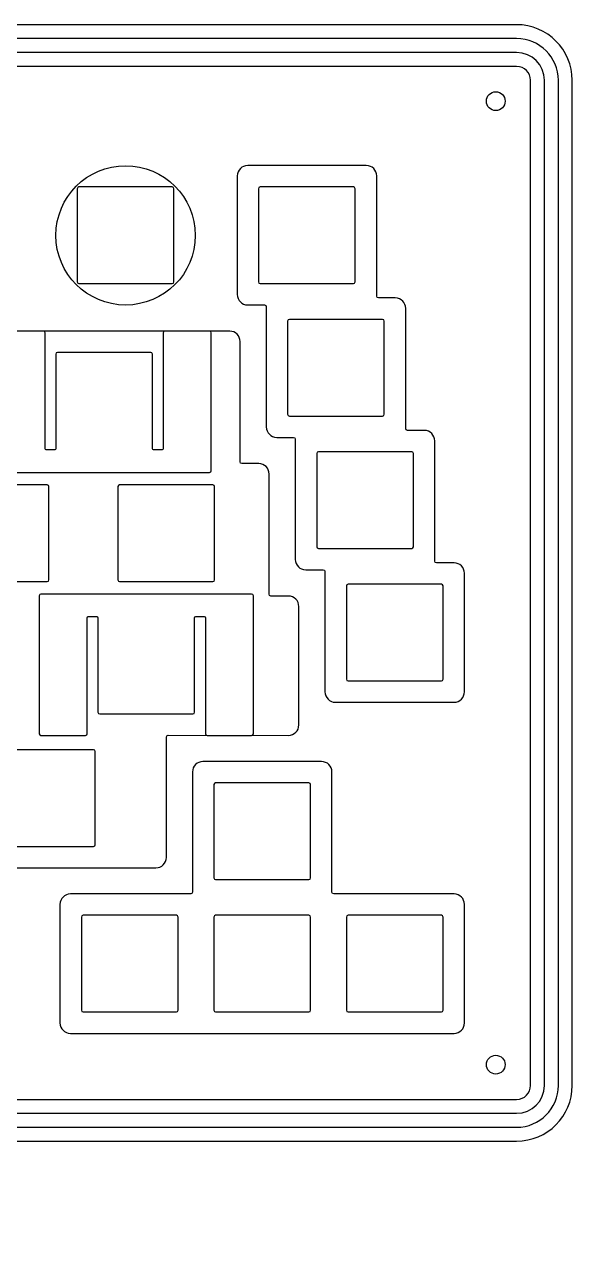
# Model space of a CAD drawing. Header units: millimetres. Extents: x 134 to 506, y -544 to -107.
# Drawn here: x 426.8 to 505.5, y -284.7 to -107.2 of the extents above; entities that cross this region are included whole.
import ezdxf

# ---------------------------------------------------------------- set-up
doc = ezdxf.new("R2010")
doc.units = ezdxf.units.MM
doc.header["$MEASUREMENT"] = 0
for name, color, linetype, lineweight in [('Switch plate', 7, 'Continuous', 0), ('Top 1', 7, 'Continuous', 0), ('Top 2', 7, 'Continuous', 0), ('Top 3', 7, 'Continuous', 0)]:
    doc.layers.add(name, color=color, linetype=linetype, lineweight=lineweight)

# ---------------------------------------------------------------- blocks, each defined once
blk = doc.blocks.new('Block_7')
at = {"layer": 'Switch plate', "color": 18, "lineweight": 25, "true_color": 0x000000}
for centre in [(494.52, -118.15), (494.52, -256.74)]:
    blk.add_circle(centre, 1.35, dxfattribs=at)
for points, knots in [([(289.92, -284.74), (289.92, -284.74), (207.46, -267.74), (207.46, -267.74), (207.46, -267.74), (142.43, -267.74), (142.43, -267.74), (138.02, -267.74), (134.43, -264.15), (134.43, -259.74), (134.43, -259.74), (134.43, -115.15), (134.43, -115.15), (134.43, -110.74), (138.02, -107.15), (142.43, -107.15), (142.43, -107.15), (497.52, -107.15), (497.52, -107.15), (501.93, -107.15), (505.52, -110.74), (505.52, -115.15), (505.52, -115.15), (505.52, -259.74), (505.52, -259.74), (505.52, -264.15), (501.93, -267.74), (497.52, -267.74), (497.52, -267.74), (393.61, -267.74), (393.61, -267.74), (393.61, -267.74), (311.14, -284.74), (311.14, -284.74), (311.14, -284.74), (289.92, -284.74), (289.92, -284.74)], [0, 0, 0, 0, 1, 1, 1, 2, 2, 2, 3, 3, 3, 4, 4, 4, 5, 5, 5, 6, 6, 6, 7, 7, 7, 8, 8, 8, 9, 9, 9, 10, 10, 10, 11, 11, 11, 12, 12, 12, 12]), ([(434.6, -144.39), (434.47, -144.39), (434.35, -144.28), (434.35, -144.14), (434.35, -144.14), (434.35, -130.74), (434.35, -130.74), (434.35, -130.6), (434.47, -130.49), (434.6, -130.49), (434.6, -130.49), (448, -130.49), (448, -130.49), (448.14, -130.49), (448.25, -130.6), (448.25, -130.74), (448.25, -130.74), (448.25, -144.14), (448.25, -144.14), (448.25, -144.28), (448.14, -144.39), (448, -144.39), (448, -144.39), (434.6, -144.39), (434.6, -144.39)], [0, 0, 0, 0, 1, 1, 1, 2, 2, 2, 3, 3, 3, 4, 4, 4, 5, 5, 5, 6, 6, 6, 7, 7, 7, 8, 8, 8, 8]), ([(460.65, -144.39), (460.52, -144.39), (460.4, -144.28), (460.4, -144.14), (460.4, -144.14), (460.4, -130.74), (460.4, -130.74), (460.4, -130.6), (460.52, -130.49), (460.65, -130.49), (460.65, -130.49), (474.05, -130.49), (474.05, -130.49), (474.19, -130.49), (474.3, -130.6), (474.3, -130.74), (474.3, -130.74), (474.3, -144.14), (474.3, -144.14), (474.3, -144.28), (474.19, -144.39), (474.05, -144.39), (474.05, -144.39), (460.65, -144.39), (460.65, -144.39)], [0, 0, 0, 0, 1, 1, 1, 2, 2, 2, 3, 3, 3, 4, 4, 4, 5, 5, 5, 6, 6, 6, 7, 7, 7, 8, 8, 8, 8]), ([(464.85, -163.44), (464.72, -163.44), (464.6, -163.33), (464.6, -163.19), (464.6, -163.19), (464.6, -149.79), (464.6, -149.79), (464.6, -149.65), (464.72, -149.54), (464.85, -149.54), (464.85, -149.54), (478.25, -149.54), (478.25, -149.54), (478.39, -149.54), (478.5, -149.65), (478.5, -149.79), (478.5, -149.79), (478.5, -163.19), (478.5, -163.19), (478.5, -163.33), (478.39, -163.44), (478.25, -163.44), (478.25, -163.44), (464.85, -163.44), (464.85, -163.44)], [0, 0, 0, 0, 1, 1, 1, 2, 2, 2, 3, 3, 3, 4, 4, 4, 5, 5, 5, 6, 6, 6, 7, 7, 7, 8, 8, 8, 8]), ([(423.08, -171.56), (422.94, -171.56), (422.83, -171.44), (422.83, -171.31), (422.83, -171.31), (422.83, -151.47), (422.83, -151.47), (422.83, -151.33), (422.94, -151.22), (423.08, -151.22), (423.08, -151.22), (429.48, -151.22), (429.48, -151.22), (429.62, -151.22), (429.73, -151.33), (429.73, -151.47), (429.73, -151.47), (429.73, -168.15), (429.73, -168.15), (429.73, -168.23), (429.8, -168.3), (429.88, -168.3), (429.88, -168.3), (431.12, -168.3), (431.12, -168.3), (431.2, -168.3), (431.27, -168.23), (431.27, -168.15), (431.27, -168.15), (431.27, -154.55), (431.27, -154.55), (431.27, -154.41), (431.38, -154.3), (431.52, -154.3), (431.52, -154.3), (444.92, -154.3), (444.92, -154.3), (445.06, -154.3), (445.17, -154.41), (445.17, -154.55), (445.17, -154.55), (445.17, -168.15), (445.17, -168.15), (445.17, -168.23), (445.23, -168.3), (445.32, -168.3), (445.32, -168.3), (446.55, -168.3), (446.55, -168.3), (446.64, -168.3), (446.71, -168.23), (446.71, -168.15), (446.71, -168.15), (446.71, -151.47), (446.71, -151.47), (446.71, -151.33), (446.82, -151.22), (446.95, -151.22), (446.95, -151.22), (453.36, -151.22), (453.36, -151.22), (453.49, -151.22), (453.61, -151.33), (453.61, -151.47), (453.61, -151.47), (453.61, -171.31), (453.61, -171.31), (453.61, -171.44), (453.49, -171.56), (453.36, -171.56), (453.36, -171.56), (423.08, -171.56), (423.08, -171.56)], [0, 0, 0, 0, 1, 1, 1, 2, 2, 2, 3, 3, 3, 4, 4, 4, 5, 5, 5, 6, 6, 6, 7, 7, 7, 8, 8, 8, 9, 9, 9, 10, 10, 10, 11, 11, 11, 12, 12, 12, 13, 13, 13, 14, 14, 14, 15, 15, 15, 16, 16, 16, 17, 17, 17, 18, 18, 18, 19, 19, 19, 20, 20, 20, 21, 21, 21, 22, 22, 22, 23, 23, 23, 24, 24, 24, 24]), ([(469.03, -182.49), (468.89, -182.49), (468.78, -182.38), (468.78, -182.24), (468.78, -182.24), (468.78, -168.84), (468.78, -168.84), (468.78, -168.7), (468.89, -168.59), (469.03, -168.59), (469.03, -168.59), (482.43, -168.59), (482.43, -168.59), (482.56, -168.59), (482.68, -168.7), (482.68, -168.84), (482.68, -168.84), (482.68, -182.24), (482.68, -182.24), (482.68, -182.38), (482.56, -182.49), (482.43, -182.49), (482.43, -182.49), (469.03, -182.49), (469.03, -182.49)], [0, 0, 0, 0, 1, 1, 1, 2, 2, 2, 3, 3, 3, 4, 4, 4, 5, 5, 5, 6, 6, 6, 7, 7, 7, 8, 8, 8, 8]), ([(416.63, -187.25), (416.49, -187.25), (416.38, -187.14), (416.38, -187), (416.38, -187), (416.38, -173.6), (416.38, -173.6), (416.38, -173.46), (416.49, -173.35), (416.63, -173.35), (416.63, -173.35), (430.03, -173.35), (430.03, -173.35), (430.17, -173.35), (430.28, -173.46), (430.28, -173.6), (430.28, -173.6), (430.28, -187), (430.28, -187), (430.28, -187.14), (430.17, -187.25), (430.03, -187.25), (430.03, -187.25), (416.63, -187.25), (416.63, -187.25)], [0, 0, 0, 0, 1, 1, 1, 2, 2, 2, 3, 3, 3, 4, 4, 4, 5, 5, 5, 6, 6, 6, 7, 7, 7, 8, 8, 8, 8]), ([(440.45, -187.25), (440.31, -187.25), (440.2, -187.14), (440.2, -187), (440.2, -187), (440.2, -173.6), (440.2, -173.6), (440.2, -173.46), (440.31, -173.35), (440.45, -173.35), (440.45, -173.35), (453.85, -173.35), (453.85, -173.35), (453.99, -173.35), (454.1, -173.46), (454.1, -173.6), (454.1, -173.6), (454.1, -187), (454.1, -187), (454.1, -187.14), (453.99, -187.25), (453.85, -187.25), (453.85, -187.25), (440.45, -187.25), (440.45, -187.25)], [0, 0, 0, 0, 1, 1, 1, 2, 2, 2, 3, 3, 3, 4, 4, 4, 5, 5, 5, 6, 6, 6, 7, 7, 7, 8, 8, 8, 8]), ([(473.3, -201.54), (473.16, -201.54), (473.05, -201.43), (473.05, -201.29), (473.05, -201.29), (473.05, -187.89), (473.05, -187.89), (473.05, -187.75), (473.16, -187.64), (473.3, -187.64), (473.3, -187.64), (486.7, -187.64), (486.7, -187.64), (486.84, -187.64), (486.95, -187.75), (486.95, -187.89), (486.95, -187.89), (486.95, -201.29), (486.95, -201.29), (486.95, -201.43), (486.84, -201.54), (486.7, -201.54), (486.7, -201.54), (473.3, -201.54), (473.3, -201.54)], [0, 0, 0, 0, 1, 1, 1, 2, 2, 2, 3, 3, 3, 4, 4, 4, 5, 5, 5, 6, 6, 6, 7, 7, 7, 8, 8, 8, 8]), ([(453.02, -209.39), (452.88, -209.39), (452.77, -209.27), (452.77, -209.14), (452.77, -209.14), (452.77, -192.45), (452.77, -192.45), (452.77, -192.37), (452.7, -192.3), (452.62, -192.3), (452.62, -192.3), (451.38, -192.3), (451.38, -192.3), (451.3, -192.3), (451.23, -192.37), (451.23, -192.45), (451.23, -192.45), (451.23, -206.05), (451.23, -206.05), (451.23, -206.19), (451.12, -206.3), (450.98, -206.3), (450.98, -206.3), (437.58, -206.3), (437.58, -206.3), (437.44, -206.3), (437.33, -206.19), (437.33, -206.05), (437.33, -206.05), (437.33, -192.45), (437.33, -192.45), (437.33, -192.37), (437.26, -192.3), (437.18, -192.3), (437.18, -192.3), (435.94, -192.3), (435.94, -192.3), (435.86, -192.3), (435.79, -192.37), (435.79, -192.45), (435.79, -192.45), (435.79, -209.14), (435.79, -209.14), (435.79, -209.27), (435.68, -209.39), (435.54, -209.39), (435.54, -209.39), (429.14, -209.39), (429.14, -209.39), (429, -209.39), (428.89, -209.27), (428.89, -209.14), (428.89, -209.14), (428.89, -189.3), (428.89, -189.3), (428.89, -189.16), (429, -189.05), (429.14, -189.05), (429.14, -189.05), (459.42, -189.05), (459.42, -189.05), (459.55, -189.05), (459.67, -189.16), (459.67, -189.3), (459.67, -189.3), (459.67, -209.14), (459.67, -209.14), (459.67, -209.27), (459.55, -209.39), (459.42, -209.39), (459.42, -209.39), (453.02, -209.39), (453.02, -209.39)], [0, 0, 0, 0, 1, 1, 1, 2, 2, 2, 3, 3, 3, 4, 4, 4, 5, 5, 5, 6, 6, 6, 7, 7, 7, 8, 8, 8, 9, 9, 9, 10, 10, 10, 11, 11, 11, 12, 12, 12, 13, 13, 13, 14, 14, 14, 15, 15, 15, 16, 16, 16, 17, 17, 17, 18, 18, 18, 19, 19, 19, 20, 20, 20, 21, 21, 21, 22, 22, 22, 23, 23, 23, 24, 24, 24, 24]), ([(423.29, -225.35), (423.15, -225.35), (423.04, -225.24), (423.04, -225.1), (423.04, -225.1), (423.04, -211.7), (423.04, -211.7), (423.04, -211.56), (423.15, -211.45), (423.29, -211.45), (423.29, -211.45), (436.69, -211.45), (436.69, -211.45), (436.83, -211.45), (436.94, -211.56), (436.94, -211.7), (436.94, -211.7), (436.94, -225.1), (436.94, -225.1), (436.94, -225.24), (436.83, -225.35), (436.69, -225.35), (436.69, -225.35), (423.29, -225.35), (423.29, -225.35)], [0, 0, 0, 0, 1, 1, 1, 2, 2, 2, 3, 3, 3, 4, 4, 4, 5, 5, 5, 6, 6, 6, 7, 7, 7, 8, 8, 8, 8]), ([(454.25, -230.11), (454.11, -230.11), (454, -230), (454, -229.86), (454, -229.86), (454, -216.46), (454, -216.46), (454, -216.32), (454.11, -216.21), (454.25, -216.21), (454.25, -216.21), (467.65, -216.21), (467.65, -216.21), (467.79, -216.21), (467.9, -216.32), (467.9, -216.46), (467.9, -216.46), (467.9, -229.86), (467.9, -229.86), (467.9, -230), (467.79, -230.11), (467.65, -230.11), (467.65, -230.11), (454.25, -230.11), (454.25, -230.11)], [0, 0, 0, 0, 1, 1, 1, 2, 2, 2, 3, 3, 3, 4, 4, 4, 5, 5, 5, 6, 6, 6, 7, 7, 7, 8, 8, 8, 8]), ([(435.2, -249.16), (435.06, -249.16), (434.95, -249.05), (434.95, -248.91), (434.95, -248.91), (434.95, -235.51), (434.95, -235.51), (434.95, -235.37), (435.06, -235.26), (435.2, -235.26), (435.2, -235.26), (448.6, -235.26), (448.6, -235.26), (448.74, -235.26), (448.85, -235.37), (448.85, -235.51), (448.85, -235.51), (448.85, -248.91), (448.85, -248.91), (448.85, -249.05), (448.74, -249.16), (448.6, -249.16), (448.6, -249.16), (435.2, -249.16), (435.2, -249.16)], [0, 0, 0, 0, 1, 1, 1, 2, 2, 2, 3, 3, 3, 4, 4, 4, 5, 5, 5, 6, 6, 6, 7, 7, 7, 8, 8, 8, 8]), ([(454.25, -249.16), (454.11, -249.16), (454, -249.05), (454, -248.91), (454, -248.91), (454, -235.51), (454, -235.51), (454, -235.37), (454.11, -235.26), (454.25, -235.26), (454.25, -235.26), (467.65, -235.26), (467.65, -235.26), (467.79, -235.26), (467.9, -235.37), (467.9, -235.51), (467.9, -235.51), (467.9, -248.91), (467.9, -248.91), (467.9, -249.05), (467.79, -249.16), (467.65, -249.16), (467.65, -249.16), (454.25, -249.16), (454.25, -249.16)], [0, 0, 0, 0, 1, 1, 1, 2, 2, 2, 3, 3, 3, 4, 4, 4, 5, 5, 5, 6, 6, 6, 7, 7, 7, 8, 8, 8, 8]), ([(473.3, -249.16), (473.16, -249.16), (473.05, -249.05), (473.05, -248.91), (473.05, -248.91), (473.05, -235.51), (473.05, -235.51), (473.05, -235.37), (473.16, -235.26), (473.3, -235.26), (473.3, -235.26), (486.7, -235.26), (486.7, -235.26), (486.84, -235.26), (486.95, -235.37), (486.95, -235.51), (486.95, -235.51), (486.95, -248.91), (486.95, -248.91), (486.95, -249.05), (486.84, -249.16), (486.7, -249.16), (486.7, -249.16), (473.3, -249.16), (473.3, -249.16)], [0, 0, 0, 0, 1, 1, 1, 2, 2, 2, 3, 3, 3, 4, 4, 4, 5, 5, 5, 6, 6, 6, 7, 7, 7, 8, 8, 8, 8])]:
    blk.add_open_spline(points, degree=3, knots=knots, dxfattribs=at)
blk = doc.blocks.new('Block_9')
at = {"layer": 'Top 3', "color": 18, "lineweight": 25, "true_color": 0x000000}
for centre, radius in [((494.52, -118.15), 1.35), ((441.3, -137.46), 10.02), ((494.52, -256.74), 1.35)]:
    blk.add_circle(centre, radius, dxfattribs=at)
for points, knots in [([(290.12, -282.74), (290.12, -282.74), (207.66, -265.74), (207.66, -265.74), (207.66, -265.74), (142.43, -265.74), (142.43, -265.74), (139.13, -265.74), (136.43, -263.05), (136.43, -259.74), (136.43, -259.74), (136.43, -115.15), (136.43, -115.15), (136.43, -111.84), (139.13, -109.15), (142.43, -109.15), (142.43, -109.15), (497.52, -109.15), (497.52, -109.15), (500.83, -109.15), (503.52, -111.84), (503.52, -115.15), (503.52, -115.15), (503.52, -259.74), (503.52, -259.74), (503.52, -263.05), (500.83, -265.74), (497.52, -265.74), (497.52, -265.74), (393.4, -265.74), (393.4, -265.74), (393.4, -265.74), (310.94, -282.74), (310.94, -282.74), (310.94, -282.74), (290.12, -282.74), (290.12, -282.74)], [0, 0, 0, 0, 1, 1, 1, 2, 2, 2, 3, 3, 3, 4, 4, 4, 5, 5, 5, 6, 6, 6, 7, 7, 7, 8, 8, 8, 9, 9, 9, 10, 10, 10, 11, 11, 11, 12, 12, 12, 12]), ([(458.86, -147.46), (458.03, -147.46), (457.36, -146.79), (457.36, -145.96), (457.36, -145.96), (457.36, -128.91), (457.36, -128.91), (457.36, -128.08), (458.03, -127.41), (458.86, -127.41), (458.86, -127.41), (475.91, -127.41), (475.91, -127.41), (476.74, -127.41), (477.41, -128.08), (477.41, -128.91), (477.41, -128.91), (477.41, -146.21), (477.41, -146.21), (477.41, -146.35), (477.52, -146.46), (477.66, -146.46), (477.66, -146.46), (480.08, -146.46), (480.08, -146.46), (480.91, -146.46), (481.58, -147.13), (481.58, -147.96), (481.58, -147.96), (481.58, -165.26), (481.58, -165.26), (481.58, -165.4), (481.69, -165.51), (481.83, -165.51), (481.83, -165.51), (484.25, -165.51), (484.25, -165.51), (485.08, -165.51), (485.75, -166.18), (485.75, -167.01), (485.75, -167.01), (485.75, -184.32), (485.75, -184.32), (485.75, -184.45), (485.86, -184.56), (486, -184.56), (486, -184.56), (488.52, -184.56), (488.52, -184.56), (489.35, -184.56), (490.02, -185.23), (490.02, -186.06), (490.02, -186.06), (490.02, -203.11), (490.02, -203.11), (490.02, -203.94), (489.35, -204.61), (488.52, -204.61), (488.52, -204.61), (471.47, -204.61), (471.47, -204.61), (470.64, -204.61), (469.97, -203.94), (469.97, -203.11), (469.97, -203.11), (469.97, -185.81), (469.97, -185.81), (469.97, -185.67), (469.86, -185.56), (469.72, -185.56), (469.72, -185.56), (467.2, -185.56), (467.2, -185.56), (466.37, -185.56), (465.7, -184.89), (465.7, -184.06), (465.7, -184.06), (465.7, -166.76), (465.7, -166.76), (465.7, -166.62), (465.59, -166.51), (465.46, -166.51), (465.46, -166.51), (463.03, -166.51), (463.03, -166.51), (462.2, -166.51), (461.53, -165.84), (461.53, -165.01), (461.53, -165.01), (461.53, -147.71), (461.53, -147.71), (461.53, -147.57), (461.42, -147.46), (461.29, -147.46), (461.29, -147.46), (458.86, -147.46), (458.86, -147.46)], [0, 0, 0, 0, 1, 1, 1, 2, 2, 2, 3, 3, 3, 4, 4, 4, 5, 5, 5, 6, 6, 6, 7, 7, 7, 8, 8, 8, 9, 9, 9, 10, 10, 10, 11, 11, 11, 12, 12, 12, 13, 13, 13, 14, 14, 14, 15, 15, 15, 16, 16, 16, 17, 17, 17, 18, 18, 18, 19, 19, 19, 20, 20, 20, 21, 21, 21, 22, 22, 22, 23, 23, 23, 24, 24, 24, 25, 25, 25, 26, 26, 26, 27, 27, 27, 28, 28, 28, 29, 29, 29, 30, 30, 30, 31, 31, 31, 32, 32, 32, 32]), ([(309.45, -245.62), (309.45, -245.62), (301.6, -247.29), (301.6, -247.29), (300.79, -247.46), (300, -246.95), (299.83, -246.14), (299.83, -246.14), (296.28, -229.46), (296.28, -229.46), (296.11, -228.65), (296.63, -227.85), (297.44, -227.68), (297.44, -227.68), (309.94, -225.02), (309.94, -225.02), (309.94, -225.02), (306.24, -207.61), (306.24, -207.61), (306.21, -207.47), (306.08, -207.39), (305.95, -207.42), (305.95, -207.42), (303, -208.04), (303, -208.04), (302.19, -208.22), (301.39, -207.7), (301.22, -206.89), (301.22, -206.89), (297.68, -190.21), (297.68, -190.21), (297.5, -189.4), (298.02, -188.61), (298.83, -188.43), (298.83, -188.43), (306.44, -186.82), (306.44, -186.82), (306.57, -186.79), (306.66, -186.66), (306.63, -186.52), (306.63, -186.52), (303.03, -169.6), (303.03, -169.6), (302.86, -168.79), (303.38, -167.99), (304.19, -167.82), (304.19, -167.82), (380.57, -151.58), (380.57, -151.58), (380.57, -151.58), (380.57, -151.23), (380.57, -151.23), (380.57, -150.4), (381.24, -149.73), (382.07, -149.73), (382.07, -149.73), (399.12, -149.73), (399.12, -149.73), (399.95, -149.73), (400.62, -150.4), (400.62, -151.23), (400.62, -151.23), (400.62, -151.23), (400.62, -151.23), (400.62, -151.23), (456.27, -151.23), (456.27, -151.23), (457.1, -151.23), (457.77, -151.9), (457.77, -152.73), (457.77, -152.73), (457.77, -170.02), (457.77, -170.02), (457.77, -170.16), (457.88, -170.28), (458.02, -170.28), (458.02, -170.28), (460.44, -170.28), (460.44, -170.28), (461.27, -170.28), (461.94, -170.95), (461.94, -171.78), (461.94, -171.78), (461.94, -189.08), (461.94, -189.08), (461.94, -189.22), (462.05, -189.33), (462.18, -189.33), (462.18, -189.33), (464.71, -189.33), (464.71, -189.33), (465.54, -189.33), (466.21, -190), (466.21, -190.83), (466.21, -190.83), (466.21, -207.88), (466.21, -207.88), (466.21, -208.7), (465.54, -209.38), (464.71, -209.38), (464.71, -209.38), (447.41, -209.37), (447.41, -209.37), (447.27, -209.37), (447.16, -209.49), (447.16, -209.62), (447.16, -209.62), (447.16, -226.93), (447.16, -226.93), (447.16, -227.75), (446.49, -228.43), (445.66, -228.43), (445.66, -228.43), (417.06, -228.43), (417.06, -228.43), (417.06, -228.43), (414.32, -228.43), (414.32, -228.43), (414.32, -228.43), (389.9, -228.43), (389.9, -228.43), (389.74, -228.43), (389.62, -228.57), (389.66, -228.73), (389.66, -228.73), (393.27, -245.75), (393.27, -245.75), (393.45, -246.56), (392.93, -247.36), (392.12, -247.53), (392.12, -247.53), (314.88, -263.95), (314.88, -263.95), (314.07, -264.12), (313.28, -263.6), (313.1, -262.79), (313.1, -262.79), (309.45, -245.62), (309.45, -245.62)], [0, 0, 0, 0, 1, 1, 1, 2, 2, 2, 3, 3, 3, 4, 4, 4, 5, 5, 5, 6, 6, 6, 7, 7, 7, 8, 8, 8, 9, 9, 9, 10, 10, 10, 11, 11, 11, 12, 12, 12, 13, 13, 13, 14, 14, 14, 15, 15, 15, 16, 16, 16, 17, 17, 17, 18, 18, 18, 19, 19, 19, 20, 20, 20, 21, 21, 21, 22, 22, 22, 23, 23, 23, 24, 24, 24, 25, 25, 25, 26, 26, 26, 27, 27, 27, 28, 28, 28, 29, 29, 29, 30, 30, 30, 31, 31, 31, 32, 32, 32, 33, 33, 33, 34, 34, 34, 35, 35, 35, 36, 36, 36, 37, 37, 37, 38, 38, 38, 39, 39, 39, 40, 40, 40, 41, 41, 41, 42, 42, 42, 43, 43, 43, 44, 44, 44, 45, 45, 45, 46, 46, 46, 46]), ([(490.02, -250.74), (490.02, -251.57), (489.35, -252.24), (488.52, -252.24), (488.52, -252.24), (433.37, -252.24), (433.37, -252.24), (432.54, -252.24), (431.87, -251.57), (431.87, -250.74), (431.87, -250.74), (431.87, -233.69), (431.87, -233.69), (431.87, -232.86), (432.54, -232.19), (433.37, -232.19), (433.37, -232.19), (450.67, -232.19), (450.67, -232.19), (450.81, -232.19), (450.92, -232.08), (450.92, -231.94), (450.92, -231.94), (450.92, -214.64), (450.92, -214.64), (450.92, -213.81), (451.59, -213.14), (452.42, -213.14), (452.42, -213.14), (469.47, -213.14), (469.47, -213.14), (470.3, -213.14), (470.97, -213.81), (470.97, -214.64), (470.97, -214.64), (470.97, -231.94), (470.97, -231.94), (470.97, -232.08), (471.08, -232.19), (471.22, -232.19), (471.22, -232.19), (488.52, -232.19), (488.52, -232.19), (489.35, -232.19), (490.02, -232.86), (490.02, -233.69), (490.02, -233.69), (490.02, -250.74), (490.02, -250.74)], [0, 0, 0, 0, 1, 1, 1, 2, 2, 2, 3, 3, 3, 4, 4, 4, 5, 5, 5, 6, 6, 6, 7, 7, 7, 8, 8, 8, 9, 9, 9, 10, 10, 10, 11, 11, 11, 12, 12, 12, 13, 13, 13, 14, 14, 14, 15, 15, 15, 16, 16, 16, 16])]:
    blk.add_open_spline(points, degree=3, knots=knots, dxfattribs=at)
blk = doc.blocks.new('Block_10')
at = {"layer": 'Top 2', "color": 18, "lineweight": 25, "true_color": 0x000000}
for centre, radius in [((494.52, -118.15), 1.35), ((441.3, -137.46), 10.02), ((494.52, -256.74), 1.35)]:
    blk.add_circle(centre, radius, dxfattribs=at)
for points, knots in [([(290.33, -280.74), (290.33, -280.74), (207.87, -263.74), (207.87, -263.74), (207.87, -263.74), (142.43, -263.74), (142.43, -263.74), (140.23, -263.74), (138.43, -261.94), (138.43, -259.74), (138.43, -259.74), (138.43, -115.15), (138.43, -115.15), (138.43, -112.94), (140.23, -111.15), (142.43, -111.15), (142.43, -111.15), (497.52, -111.15), (497.52, -111.15), (499.73, -111.15), (501.52, -112.94), (501.52, -115.15), (501.52, -115.15), (501.52, -259.74), (501.52, -259.74), (501.52, -261.94), (499.73, -263.74), (497.52, -263.74), (497.52, -263.74), (393.2, -263.74), (393.2, -263.74), (393.2, -263.74), (310.74, -280.74), (310.74, -280.74), (310.74, -280.74), (290.33, -280.74), (290.33, -280.74)], [0, 0, 0, 0, 1, 1, 1, 2, 2, 2, 3, 3, 3, 4, 4, 4, 5, 5, 5, 6, 6, 6, 7, 7, 7, 8, 8, 8, 9, 9, 9, 10, 10, 10, 11, 11, 11, 12, 12, 12, 12]), ([(458.86, -147.46), (458.03, -147.46), (457.36, -146.79), (457.36, -145.96), (457.36, -145.96), (457.36, -128.91), (457.36, -128.91), (457.36, -128.08), (458.03, -127.41), (458.86, -127.41), (458.86, -127.41), (475.91, -127.41), (475.91, -127.41), (476.74, -127.41), (477.41, -128.08), (477.41, -128.91), (477.41, -128.91), (477.41, -146.21), (477.41, -146.21), (477.41, -146.35), (477.52, -146.46), (477.66, -146.46), (477.66, -146.46), (480.08, -146.46), (480.08, -146.46), (480.91, -146.46), (481.58, -147.13), (481.58, -147.96), (481.58, -147.96), (481.58, -165.26), (481.58, -165.26), (481.58, -165.4), (481.69, -165.51), (481.83, -165.51), (481.83, -165.51), (484.25, -165.51), (484.25, -165.51), (485.08, -165.51), (485.75, -166.18), (485.75, -167.01), (485.75, -167.01), (485.75, -184.32), (485.75, -184.32), (485.75, -184.45), (485.86, -184.56), (486, -184.56), (486, -184.56), (488.52, -184.56), (488.52, -184.56), (489.35, -184.56), (490.02, -185.23), (490.02, -186.06), (490.02, -186.06), (490.02, -203.11), (490.02, -203.11), (490.02, -203.94), (489.35, -204.61), (488.52, -204.61), (488.52, -204.61), (471.47, -204.61), (471.47, -204.61), (470.64, -204.61), (469.97, -203.94), (469.97, -203.11), (469.97, -203.11), (469.97, -185.81), (469.97, -185.81), (469.97, -185.67), (469.86, -185.56), (469.72, -185.56), (469.72, -185.56), (467.2, -185.56), (467.2, -185.56), (466.37, -185.56), (465.7, -184.89), (465.7, -184.06), (465.7, -184.06), (465.7, -166.76), (465.7, -166.76), (465.7, -166.62), (465.59, -166.51), (465.46, -166.51), (465.46, -166.51), (463.03, -166.51), (463.03, -166.51), (462.2, -166.51), (461.53, -165.84), (461.53, -165.01), (461.53, -165.01), (461.53, -147.71), (461.53, -147.71), (461.53, -147.57), (461.42, -147.46), (461.29, -147.46), (461.29, -147.46), (458.86, -147.46), (458.86, -147.46)], [0, 0, 0, 0, 1, 1, 1, 2, 2, 2, 3, 3, 3, 4, 4, 4, 5, 5, 5, 6, 6, 6, 7, 7, 7, 8, 8, 8, 9, 9, 9, 10, 10, 10, 11, 11, 11, 12, 12, 12, 13, 13, 13, 14, 14, 14, 15, 15, 15, 16, 16, 16, 17, 17, 17, 18, 18, 18, 19, 19, 19, 20, 20, 20, 21, 21, 21, 22, 22, 22, 23, 23, 23, 24, 24, 24, 25, 25, 25, 26, 26, 26, 27, 27, 27, 28, 28, 28, 29, 29, 29, 30, 30, 30, 31, 31, 31, 32, 32, 32, 32]), ([(309.45, -245.62), (309.45, -245.62), (301.6, -247.29), (301.6, -247.29), (300.79, -247.46), (300, -246.95), (299.83, -246.14), (299.83, -246.14), (296.28, -229.46), (296.28, -229.46), (296.11, -228.65), (296.63, -227.85), (297.44, -227.68), (297.44, -227.68), (309.94, -225.02), (309.94, -225.02), (309.94, -225.02), (306.24, -207.61), (306.24, -207.61), (306.21, -207.47), (306.08, -207.39), (305.95, -207.42), (305.95, -207.42), (303, -208.04), (303, -208.04), (302.19, -208.22), (301.39, -207.7), (301.22, -206.89), (301.22, -206.89), (297.68, -190.21), (297.68, -190.21), (297.5, -189.4), (298.02, -188.61), (298.83, -188.43), (298.83, -188.43), (306.44, -186.82), (306.44, -186.82), (306.57, -186.79), (306.66, -186.66), (306.63, -186.52), (306.63, -186.52), (303.03, -169.6), (303.03, -169.6), (302.86, -168.79), (303.38, -167.99), (304.19, -167.82), (304.19, -167.82), (380.57, -151.58), (380.57, -151.58), (380.57, -151.58), (380.57, -151.23), (380.57, -151.23), (380.57, -150.4), (381.24, -149.73), (382.07, -149.73), (382.07, -149.73), (399.12, -149.73), (399.12, -149.73), (399.95, -149.73), (400.62, -150.4), (400.62, -151.23), (400.62, -151.23), (400.62, -151.23), (400.62, -151.23), (400.62, -151.23), (456.27, -151.23), (456.27, -151.23), (457.1, -151.23), (457.77, -151.9), (457.77, -152.73), (457.77, -152.73), (457.77, -170.02), (457.77, -170.02), (457.77, -170.16), (457.88, -170.28), (458.02, -170.28), (458.02, -170.28), (460.44, -170.28), (460.44, -170.28), (461.27, -170.28), (461.94, -170.95), (461.94, -171.78), (461.94, -171.78), (461.94, -189.08), (461.94, -189.08), (461.94, -189.22), (462.05, -189.33), (462.18, -189.33), (462.18, -189.33), (464.71, -189.33), (464.71, -189.33), (465.54, -189.33), (466.21, -190), (466.21, -190.83), (466.21, -190.83), (466.21, -207.88), (466.21, -207.88), (466.21, -208.7), (465.54, -209.38), (464.71, -209.38), (464.71, -209.38), (447.41, -209.37), (447.41, -209.37), (447.27, -209.37), (447.16, -209.49), (447.16, -209.62), (447.16, -209.62), (447.16, -226.93), (447.16, -226.93), (447.16, -227.75), (446.49, -228.43), (445.66, -228.43), (445.66, -228.43), (417.06, -228.43), (417.06, -228.43), (417.06, -228.43), (414.32, -228.43), (414.32, -228.43), (414.32, -228.43), (389.9, -228.43), (389.9, -228.43), (389.74, -228.43), (389.62, -228.57), (389.66, -228.73), (389.66, -228.73), (393.27, -245.75), (393.27, -245.75), (393.45, -246.56), (392.93, -247.36), (392.12, -247.53), (392.12, -247.53), (314.88, -263.95), (314.88, -263.95), (314.07, -264.12), (313.28, -263.6), (313.1, -262.79), (313.1, -262.79), (309.45, -245.62), (309.45, -245.62)], [0, 0, 0, 0, 1, 1, 1, 2, 2, 2, 3, 3, 3, 4, 4, 4, 5, 5, 5, 6, 6, 6, 7, 7, 7, 8, 8, 8, 9, 9, 9, 10, 10, 10, 11, 11, 11, 12, 12, 12, 13, 13, 13, 14, 14, 14, 15, 15, 15, 16, 16, 16, 17, 17, 17, 18, 18, 18, 19, 19, 19, 20, 20, 20, 21, 21, 21, 22, 22, 22, 23, 23, 23, 24, 24, 24, 25, 25, 25, 26, 26, 26, 27, 27, 27, 28, 28, 28, 29, 29, 29, 30, 30, 30, 31, 31, 31, 32, 32, 32, 33, 33, 33, 34, 34, 34, 35, 35, 35, 36, 36, 36, 37, 37, 37, 38, 38, 38, 39, 39, 39, 40, 40, 40, 41, 41, 41, 42, 42, 42, 43, 43, 43, 44, 44, 44, 45, 45, 45, 46, 46, 46, 46]), ([(490.02, -250.74), (490.02, -251.57), (489.35, -252.24), (488.52, -252.24), (488.52, -252.24), (433.37, -252.24), (433.37, -252.24), (432.54, -252.24), (431.87, -251.57), (431.87, -250.74), (431.87, -250.74), (431.87, -233.69), (431.87, -233.69), (431.87, -232.86), (432.54, -232.19), (433.37, -232.19), (433.37, -232.19), (450.67, -232.19), (450.67, -232.19), (450.81, -232.19), (450.92, -232.08), (450.92, -231.94), (450.92, -231.94), (450.92, -214.64), (450.92, -214.64), (450.92, -213.81), (451.59, -213.14), (452.42, -213.14), (452.42, -213.14), (469.47, -213.14), (469.47, -213.14), (470.3, -213.14), (470.97, -213.81), (470.97, -214.64), (470.97, -214.64), (470.97, -231.94), (470.97, -231.94), (470.97, -232.08), (471.08, -232.19), (471.22, -232.19), (471.22, -232.19), (488.52, -232.19), (488.52, -232.19), (489.35, -232.19), (490.02, -232.86), (490.02, -233.69), (490.02, -233.69), (490.02, -250.74), (490.02, -250.74)], [0, 0, 0, 0, 1, 1, 1, 2, 2, 2, 3, 3, 3, 4, 4, 4, 5, 5, 5, 6, 6, 6, 7, 7, 7, 8, 8, 8, 9, 9, 9, 10, 10, 10, 11, 11, 11, 12, 12, 12, 13, 13, 13, 14, 14, 14, 15, 15, 15, 16, 16, 16, 16])]:
    blk.add_open_spline(points, degree=3, knots=knots, dxfattribs=at)
blk = doc.blocks.new('Block_11')
at = {"layer": 'Top 1', "color": 18, "lineweight": 25, "true_color": 0x000000}
for centre, radius in [((494.52, -118.15), 1.35), ((441.3, -137.46), 10.02), ((494.52, -256.74), 1.35)]:
    blk.add_circle(centre, radius, dxfattribs=at)
for points, knots in [([(499.52, -115.15), (499.52, -115.15), (499.52, -259.74), (499.52, -259.74), (499.52, -260.84), (498.63, -261.74), (497.52, -261.74), (497.52, -261.74), (392.99, -261.74), (392.99, -261.74), (392.99, -261.74), (310.53, -278.74), (310.53, -278.74), (310.53, -278.74), (290.53, -278.74), (290.53, -278.74), (290.53, -278.74), (208.07, -261.74), (208.07, -261.74), (208.07, -261.74), (142.43, -261.74), (142.43, -261.74), (141.33, -261.74), (140.43, -260.84), (140.43, -259.74), (140.43, -259.74), (140.43, -115.15), (140.43, -115.15), (140.43, -114.05), (141.33, -113.15), (142.43, -113.15), (142.43, -113.15), (497.52, -113.15), (497.52, -113.15), (498.63, -113.15), (499.52, -114.05), (499.52, -115.15)], [0, 0, 0, 0, 1, 1, 1, 2, 2, 2, 3, 3, 3, 4, 4, 4, 5, 5, 5, 6, 6, 6, 7, 7, 7, 8, 8, 8, 9, 9, 9, 10, 10, 10, 11, 11, 11, 12, 12, 12, 12]), ([(458.86, -147.46), (458.03, -147.46), (457.36, -146.79), (457.36, -145.96), (457.36, -145.96), (457.36, -128.91), (457.36, -128.91), (457.36, -128.08), (458.03, -127.41), (458.86, -127.41), (458.86, -127.41), (475.91, -127.41), (475.91, -127.41), (476.74, -127.41), (477.41, -128.08), (477.41, -128.91), (477.41, -128.91), (477.41, -146.21), (477.41, -146.21), (477.41, -146.35), (477.52, -146.46), (477.66, -146.46), (477.66, -146.46), (480.08, -146.46), (480.08, -146.46), (480.91, -146.46), (481.58, -147.13), (481.58, -147.96), (481.58, -147.96), (481.58, -165.26), (481.58, -165.26), (481.58, -165.4), (481.69, -165.51), (481.83, -165.51), (481.83, -165.51), (484.25, -165.51), (484.25, -165.51), (485.08, -165.51), (485.75, -166.18), (485.75, -167.01), (485.75, -167.01), (485.75, -184.32), (485.75, -184.32), (485.75, -184.45), (485.86, -184.56), (486, -184.56), (486, -184.56), (488.52, -184.56), (488.52, -184.56), (489.35, -184.56), (490.02, -185.23), (490.02, -186.06), (490.02, -186.06), (490.02, -203.11), (490.02, -203.11), (490.02, -203.94), (489.35, -204.61), (488.52, -204.61), (488.52, -204.61), (471.47, -204.61), (471.47, -204.61), (470.64, -204.61), (469.97, -203.94), (469.97, -203.11), (469.97, -203.11), (469.97, -185.81), (469.97, -185.81), (469.97, -185.67), (469.86, -185.56), (469.72, -185.56), (469.72, -185.56), (467.2, -185.56), (467.2, -185.56), (466.37, -185.56), (465.7, -184.89), (465.7, -184.06), (465.7, -184.06), (465.7, -166.76), (465.7, -166.76), (465.7, -166.62), (465.59, -166.51), (465.46, -166.51), (465.46, -166.51), (463.03, -166.51), (463.03, -166.51), (462.2, -166.51), (461.53, -165.84), (461.53, -165.01), (461.53, -165.01), (461.53, -147.71), (461.53, -147.71), (461.53, -147.57), (461.42, -147.46), (461.29, -147.46), (461.29, -147.46), (458.86, -147.46), (458.86, -147.46)], [0, 0, 0, 0, 1, 1, 1, 2, 2, 2, 3, 3, 3, 4, 4, 4, 5, 5, 5, 6, 6, 6, 7, 7, 7, 8, 8, 8, 9, 9, 9, 10, 10, 10, 11, 11, 11, 12, 12, 12, 13, 13, 13, 14, 14, 14, 15, 15, 15, 16, 16, 16, 17, 17, 17, 18, 18, 18, 19, 19, 19, 20, 20, 20, 21, 21, 21, 22, 22, 22, 23, 23, 23, 24, 24, 24, 25, 25, 25, 26, 26, 26, 27, 27, 27, 28, 28, 28, 29, 29, 29, 30, 30, 30, 31, 31, 31, 32, 32, 32, 32]), ([(309.45, -245.62), (309.45, -245.62), (301.6, -247.29), (301.6, -247.29), (300.79, -247.46), (300, -246.95), (299.83, -246.14), (299.83, -246.14), (296.28, -229.46), (296.28, -229.46), (296.11, -228.65), (296.63, -227.85), (297.44, -227.68), (297.44, -227.68), (309.94, -225.02), (309.94, -225.02), (309.94, -225.02), (306.24, -207.61), (306.24, -207.61), (306.21, -207.47), (306.08, -207.39), (305.95, -207.42), (305.95, -207.42), (303, -208.04), (303, -208.04), (302.19, -208.22), (301.39, -207.7), (301.22, -206.89), (301.22, -206.89), (297.68, -190.21), (297.68, -190.21), (297.5, -189.4), (298.02, -188.61), (298.83, -188.43), (298.83, -188.43), (306.44, -186.82), (306.44, -186.82), (306.57, -186.79), (306.66, -186.66), (306.63, -186.52), (306.63, -186.52), (303.03, -169.6), (303.03, -169.6), (302.86, -168.79), (303.38, -167.99), (304.19, -167.82), (304.19, -167.82), (380.57, -151.58), (380.57, -151.58), (380.57, -151.58), (380.57, -151.23), (380.57, -151.23), (380.57, -150.4), (381.24, -149.73), (382.07, -149.73), (382.07, -149.73), (399.12, -149.73), (399.12, -149.73), (399.95, -149.73), (400.62, -150.4), (400.62, -151.23), (400.62, -151.23), (400.62, -151.23), (400.62, -151.23), (400.62, -151.23), (456.27, -151.23), (456.27, -151.23), (457.1, -151.23), (457.77, -151.9), (457.77, -152.73), (457.77, -152.73), (457.77, -170.02), (457.77, -170.02), (457.77, -170.16), (457.88, -170.28), (458.02, -170.28), (458.02, -170.28), (460.44, -170.28), (460.44, -170.28), (461.27, -170.28), (461.94, -170.95), (461.94, -171.78), (461.94, -171.78), (461.94, -189.08), (461.94, -189.08), (461.94, -189.22), (462.05, -189.33), (462.18, -189.33), (462.18, -189.33), (464.71, -189.33), (464.71, -189.33), (465.54, -189.33), (466.21, -190), (466.21, -190.83), (466.21, -190.83), (466.21, -207.88), (466.21, -207.88), (466.21, -208.7), (465.54, -209.38), (464.71, -209.38), (464.71, -209.38), (447.41, -209.37), (447.41, -209.37), (447.27, -209.37), (447.16, -209.49), (447.16, -209.62), (447.16, -209.62), (447.16, -226.93), (447.16, -226.93), (447.16, -227.75), (446.49, -228.43), (445.66, -228.43), (445.66, -228.43), (417.06, -228.43), (417.06, -228.43), (417.06, -228.43), (414.32, -228.43), (414.32, -228.43), (414.32, -228.43), (389.9, -228.43), (389.9, -228.43), (389.74, -228.43), (389.62, -228.57), (389.66, -228.73), (389.66, -228.73), (393.27, -245.75), (393.27, -245.75), (393.45, -246.56), (392.93, -247.36), (392.12, -247.53), (392.12, -247.53), (314.88, -263.95), (314.88, -263.95), (314.07, -264.12), (313.28, -263.6), (313.1, -262.79), (313.1, -262.79), (309.45, -245.62), (309.45, -245.62)], [0, 0, 0, 0, 1, 1, 1, 2, 2, 2, 3, 3, 3, 4, 4, 4, 5, 5, 5, 6, 6, 6, 7, 7, 7, 8, 8, 8, 9, 9, 9, 10, 10, 10, 11, 11, 11, 12, 12, 12, 13, 13, 13, 14, 14, 14, 15, 15, 15, 16, 16, 16, 17, 17, 17, 18, 18, 18, 19, 19, 19, 20, 20, 20, 21, 21, 21, 22, 22, 22, 23, 23, 23, 24, 24, 24, 25, 25, 25, 26, 26, 26, 27, 27, 27, 28, 28, 28, 29, 29, 29, 30, 30, 30, 31, 31, 31, 32, 32, 32, 33, 33, 33, 34, 34, 34, 35, 35, 35, 36, 36, 36, 37, 37, 37, 38, 38, 38, 39, 39, 39, 40, 40, 40, 41, 41, 41, 42, 42, 42, 43, 43, 43, 44, 44, 44, 45, 45, 45, 46, 46, 46, 46]), ([(490.02, -250.74), (490.02, -251.57), (489.35, -252.24), (488.52, -252.24), (488.52, -252.24), (433.37, -252.24), (433.37, -252.24), (432.54, -252.24), (431.87, -251.57), (431.87, -250.74), (431.87, -250.74), (431.87, -233.69), (431.87, -233.69), (431.87, -232.86), (432.54, -232.19), (433.37, -232.19), (433.37, -232.19), (450.67, -232.19), (450.67, -232.19), (450.81, -232.19), (450.92, -232.08), (450.92, -231.94), (450.92, -231.94), (450.92, -214.64), (450.92, -214.64), (450.92, -213.81), (451.59, -213.14), (452.42, -213.14), (452.42, -213.14), (469.47, -213.14), (469.47, -213.14), (470.3, -213.14), (470.97, -213.81), (470.97, -214.64), (470.97, -214.64), (470.97, -231.94), (470.97, -231.94), (470.97, -232.08), (471.08, -232.19), (471.22, -232.19), (471.22, -232.19), (488.52, -232.19), (488.52, -232.19), (489.35, -232.19), (490.02, -232.86), (490.02, -233.69), (490.02, -233.69), (490.02, -250.74), (490.02, -250.74)], [0, 0, 0, 0, 1, 1, 1, 2, 2, 2, 3, 3, 3, 4, 4, 4, 5, 5, 5, 6, 6, 6, 7, 7, 7, 8, 8, 8, 9, 9, 9, 10, 10, 10, 11, 11, 11, 12, 12, 12, 13, 13, 13, 14, 14, 14, 15, 15, 15, 16, 16, 16, 16])]:
    blk.add_open_spline(points, degree=3, knots=knots, dxfattribs=at)

msp = doc.modelspace()

# ---------------------------------------------------------------- block references
at = {"layer": 'Switch plate'}
msp.add_blockref('Block_7', (0, 0), dxfattribs=at)
at = {"layer": 'Top 1'}
msp.add_blockref('Block_11', (0, 0), dxfattribs=at)
at = {"layer": 'Top 2'}
msp.add_blockref('Block_10', (0, 0), dxfattribs=at)
at = {"layer": 'Top 3'}
msp.add_blockref('Block_9', (0, 0), dxfattribs=at)

doc.saveas('drawing.dxf')
